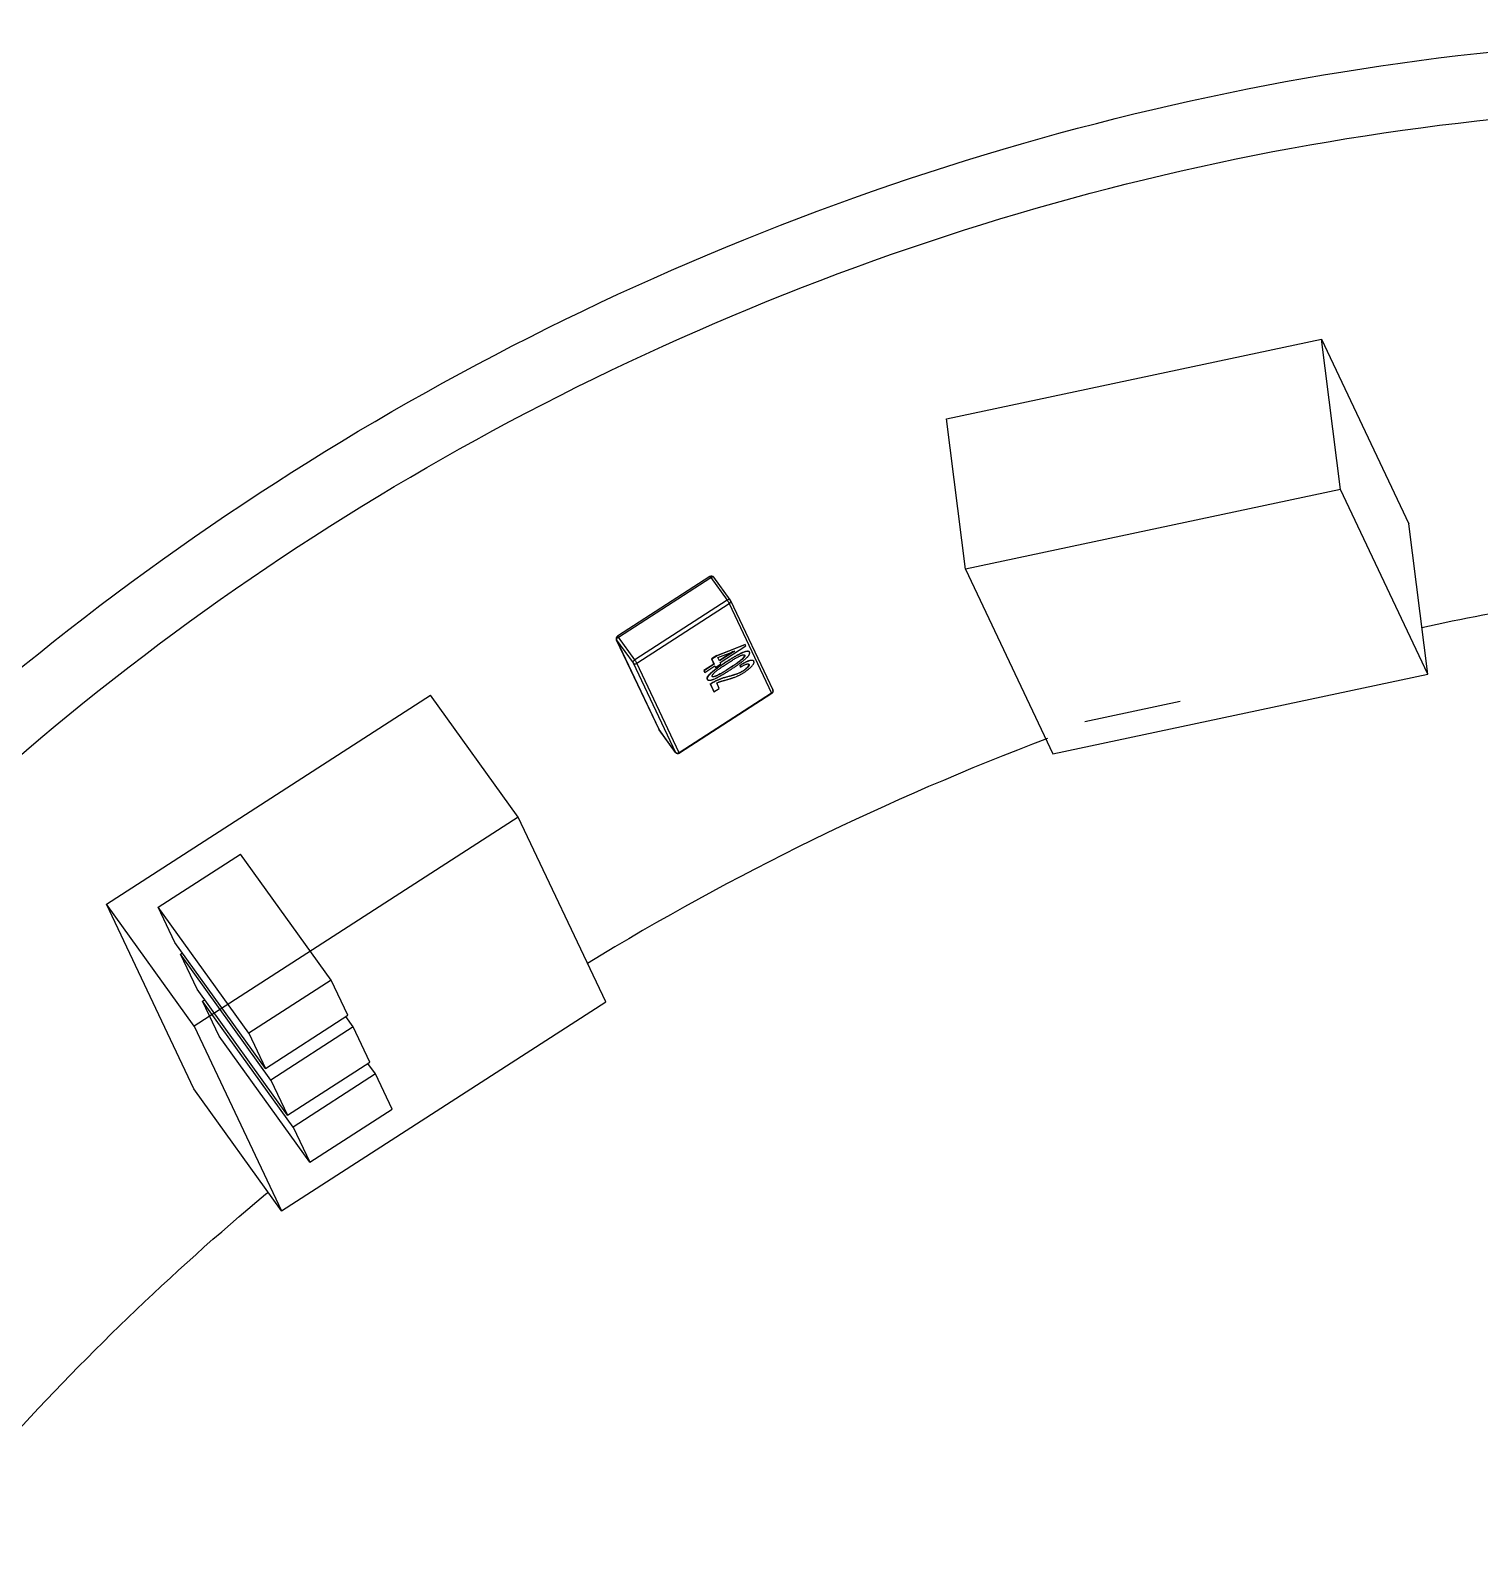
# Model space of a CAD drawing. Header units: millimetres. Extents: x 0 to 432, y 0 to 279.
# Drawn here: x 354.04 to 361.52, y 216.89 to 224.71 of the extents above; entities that cross this region are included whole.
import ezdxf

# ---------------------------------------------------------------- set-up
doc = ezdxf.new("R2010")
doc.units = ezdxf.units.MM
doc.header["$LTSCALE"] = 23.749
doc.layers.get('0').update_dxf_attribs({"linetype": 'CONTINUOUS'})

msp = doc.modelspace()

# ---------------------------------------------------------------- linework, layer by layer
at = {"color": 7, "linetype": 'CONTINUOUS'}
for p, q in [((358.7688, 222.7017), (360.7054, 223.1135)), ((360.8031, 222.3361), (360.7054, 223.1135)), ((360.7054, 223.1135), (361.1567, 222.1593)), ((358.8665, 221.9242), (358.7688, 222.7017)), ((360.8031, 222.3361), (358.8665, 221.9242)), ((361.2544, 221.3818), (360.8031, 222.3361)), ((361.2544, 221.3818), (361.1567, 222.1593)), ((358.8665, 221.9242), (359.3179, 220.97)), ((357.5459, 221.8875), (357.0686, 221.5793)), ((357.0733, 221.5739), (357.5506, 221.882)), ((357.5506, 221.882), (357.6353, 221.7642)), ((357.6508, 221.7658), (357.5662, 221.8836)), ((357.6353, 221.7642), (357.158, 221.4561)), ((357.1688, 221.4385), (357.6461, 221.7467)), ((357.6461, 221.7467), (357.865, 221.2838)), ((357.6522, 221.7635), (357.8711, 221.3007)), ((357.0632, 221.5603), (357.2821, 221.0975)), ((357.0632, 221.5603), (357.0642, 221.5586)), ((357.2831, 221.0958), (357.0642, 221.5586)), ((357.0642, 221.5586), (357.1488, 221.4408)), ((357.158, 221.4561), (357.0733, 221.5739)), ((357.582, 221.479), (357.7277, 221.5361)), ((357.7287, 221.5348), (357.583, 221.4776)), ((357.7277, 221.5361), (357.7287, 221.5348)), ((357.7317, 221.5285), (357.7287, 221.5348)), ((357.582, 221.479), (357.5544, 221.4612)), ((357.5544, 221.4612), (357.567, 221.4345)), ((357.5544, 221.4612), (357.5554, 221.4598)), ((357.583, 221.4776), (357.5554, 221.4598)), ((357.5554, 221.4598), (357.568, 221.4331)), ((357.582, 221.479), (357.583, 221.4776)), ((357.5876, 221.4678), (357.6747, 221.5019)), ((357.5956, 221.4509), (357.5876, 221.4678)), ((357.6666, 221.4988), (357.5949, 221.4524)), ((357.6747, 221.5019), (357.5956, 221.4509)), ((357.5993, 221.443), (357.7317, 221.5285)), ((357.7255, 221.4805), (357.7259, 221.4797)), ((357.7508, 221.4957), (357.75, 221.4971)), ((357.1488, 221.4408), (357.3677, 220.978)), ((357.3877, 220.9757), (357.1688, 221.4385)), ((357.567, 221.4345), (357.5147, 221.4007)), ((357.5147, 221.4007), (357.5184, 221.3928)), ((357.5147, 221.4007), (357.5156, 221.3993)), ((357.568, 221.4331), (357.5156, 221.3993)), ((357.5156, 221.3993), (357.5194, 221.3914)), ((357.5184, 221.3928), (357.5194, 221.3914)), ((357.5194, 221.3914), (357.5717, 221.4252)), ((357.5459, 221.3841), (357.5469, 221.3827)), ((357.567, 221.4345), (357.568, 221.4331)), ((357.5715, 221.4251), (357.5745, 221.4188)), ((357.5717, 221.4252), (357.5755, 221.4174)), ((357.5745, 221.4188), (357.5755, 221.4174)), ((357.5755, 221.4174), (357.603, 221.4352)), ((357.603, 221.4352), (357.5993, 221.443)), ((357.6311, 221.4471), (357.6321, 221.4458)), ((357.6468, 221.4142), (357.6478, 221.4128)), ((357.7035, 221.42), (357.7025, 221.4296)), ((357.7025, 221.4296), (357.7035, 221.4283)), ((357.7035, 221.4283), (357.7044, 221.4186)), ((357.7044, 221.4186), (357.7035, 221.42)), ((357.7171, 221.4001), (357.7181, 221.3987)), ((357.7469, 221.4341), (357.7474, 221.4337)), ((357.7474, 221.4337), (357.7478, 221.4331)), ((357.7479, 221.4331), (357.7484, 221.4323)), ((357.7732, 221.4482), (357.7723, 221.4497)), ((359.3179, 220.97), (361.2544, 221.3818)), ((357.532, 221.3565), (357.533, 221.3551)), ((357.5328, 221.3551), (357.532, 221.3565)), ((357.533, 221.3551), (357.5338, 221.3537)), ((357.5473, 221.3315), (357.5659, 221.2923)), ((357.5473, 221.3315), (357.5483, 221.3301)), ((357.5483, 221.3301), (357.5669, 221.2909)), ((357.5577, 221.3713), (357.5583, 221.3709)), ((357.5581, 221.3705), (357.5578, 221.3711)), ((357.5662, 221.3428), (357.5672, 221.3414)), ((357.5669, 221.2909), (357.5945, 221.3087)), ((357.5945, 221.3087), (357.5811, 221.3369)), ((357.6326, 221.3687), (357.6336, 221.3673)), ((354.4284, 220.1929), (356.1031, 221.2741)), ((356.5562, 220.6436), (356.1031, 221.2741)), ((357.865, 221.2838), (357.3877, 220.9757)), ((357.8657, 221.2816), (357.3884, 220.9735)), ((357.5659, 221.2923), (357.5669, 221.2909)), ((359.4836, 221.1373), (359.9755, 221.2419)), ((357.2834, 221.0951), (357.2821, 221.0975)), ((357.3677, 220.978), (357.2831, 221.0958)), ((357.3681, 220.9773), (357.2834, 221.0951)), ((357.3677, 220.978), (357.3681, 220.9773)), ((356.5562, 220.6436), (354.8815, 219.5623)), ((357.0076, 219.6893), (356.5562, 220.6436)), ((354.6958, 220.1777), (355.1212, 220.4523)), ((355.5892, 219.8011), (355.1212, 220.4523)), ((354.8798, 219.2386), (354.4284, 220.1929)), ((354.8815, 219.5623), (354.4284, 220.1929)), ((354.7818, 219.9959), (354.6958, 220.1777)), ((355.1638, 219.5265), (354.6958, 220.1777)), ((355.2498, 219.3447), (354.7818, 219.9959)), ((354.8104, 219.9353), (354.8207, 219.9419)), ((354.8964, 219.7535), (354.8104, 219.9353)), ((355.2784, 219.2841), (354.8104, 219.9353)), ((355.3644, 219.1023), (354.8964, 219.7535)), ((355.5892, 219.8011), (355.1638, 219.5265)), ((355.6751, 219.6194), (355.5892, 219.8011)), ((354.9251, 219.6929), (354.9352, 219.6994)), ((355.0111, 219.5111), (354.9251, 219.6929)), ((355.3931, 219.0417), (354.9251, 219.6929)), ((355.3329, 218.6081), (357.0076, 219.6893)), ((355.2498, 219.3447), (355.6751, 219.6194)), ((355.7037, 219.5587), (355.6649, 219.6127)), ((354.8815, 219.5623), (355.3329, 218.6081)), ((355.4791, 218.86), (355.0111, 219.5111)), ((355.1638, 219.5265), (355.2498, 219.3447)), ((355.7037, 219.5587), (355.2784, 219.2841)), ((355.7897, 219.3769), (355.7037, 219.5587)), ((355.3644, 219.1023), (355.7897, 219.3769)), ((355.8185, 219.3164), (355.7796, 219.3704)), ((355.2784, 219.2841), (355.3644, 219.1023)), ((355.8185, 219.3164), (355.3931, 219.0417)), ((355.9044, 219.1346), (355.8185, 219.3164)), ((355.3329, 218.6081), (354.8798, 219.2386)), ((355.4791, 218.86), (355.9044, 219.1346)), ((355.3931, 219.0417), (355.4791, 218.86)), ((355.2509, 218.6949), (355.2617, 218.704))]:
    msp.add_line(p, q, dxfattribs=at)
for centre, radius, start, end in [((357.554, 221.8748), 0.015, 35.70454, 122.84477), ((357.6386, 221.757), 0.015, 25.32442, 35.69124), ((357.0767, 221.5667), 0.015, 122.84847, 205.3126), ((357.8576, 221.2942), 0.015, 302.85001, 25.3114), ((357.8612, 221.296), 0.0109, 12.49244, 25.28689), ((357.2956, 221.1039), 0.015, 205.31773, 215.70148), ((364.281, 207.8288), 14.1312, 110.68167, 121.4246), ((357.3766, 220.9844), 0.0109, 215.71012, 219.42463), ((357.3803, 220.9861), 0.015, 215.70361, 302.8457), ((357.3784, 220.9902), 0.0173, 301.74516, 302.8466)]:
    msp.add_arc(centre, radius, start, end, dxfattribs=at)
at = {"color": 3, "linetype": 'CONTINUOUS'}
msp.add_open_spline([(351.395, 218.5996), (351.9854, 219.4647), (353.4022, 221.0727), (356.0256, 222.9461), (359.0126, 224.2071), (362.1674, 224.7702), (365.2829, 224.5962), (367.7047, 223.8281), (369.405, 222.8666), (370.5339, 221.9955), (371.5074, 220.9826), (372.0436, 220.2213), (372.2793, 219.825)], degree=3, knots=[0, 0, 0, 0, 0.128172, 0.259404, 0.391403, 0.521701, 0.648207, 0.769709, 0.828693, 0.886569, 0.943578, 1, 1, 1, 1], dxfattribs=at)
at = {"color": 7, "linetype": 'CONTINUOUS'}
for points, knots in [([(351.72, 218.444), (352.2913, 219.2812), (353.6624, 220.8373), (356.2012, 222.6503), (359.0918, 223.8706), (362.1448, 224.4155), (365.1599, 224.2472), (367.5035, 223.5038), (369.1489, 222.5733), (370.2415, 221.7303), (371.1835, 220.7501), (371.7025, 220.0134), (371.9305, 219.6299)], [0, 0, 0, 0, 0.128172, 0.259404, 0.391402, 0.521701, 0.648207, 0.769709, 0.828693, 0.886569, 0.943578, 1, 1, 1, 1]), ([(361.2238, 221.6235), (361.4333, 221.6695), (362.2689, 221.8323), (363.12, 221.9162), (363.7565, 221.9316)], [0, 0, 0, 0, 0.252057, 1, 1, 1, 1]), ([(357.5459, 221.8875), (357.5459, 221.8875), (357.5461, 221.8874), (357.5464, 221.8872), (357.5469, 221.8867), (357.5477, 221.8858), (357.549, 221.8842), (357.55, 221.8828), (357.5506, 221.882)], [0, 0, 0, 0, 0.026986, 0.080965, 0.165318, 0.279803, 0.592669, 1, 1, 1, 1]), ([(357.5506, 221.882), (357.5521, 221.883), (357.5551, 221.8845), (357.559, 221.8856), (357.5619, 221.8857), (357.5637, 221.8854), (357.5651, 221.8847), (357.5659, 221.884), (357.5662, 221.8836)], [0, 0, 0, 0, 0.316373, 0.59526, 0.714892, 0.820309, 0.913721, 1, 1, 1, 1]), ([(357.6508, 221.7658), (357.6505, 221.7662), (357.6498, 221.7669), (357.6483, 221.7676), (357.6465, 221.7679), (357.6437, 221.7678), (357.6397, 221.7667), (357.6368, 221.7652), (357.6353, 221.7642)], [0, 0, 0, 0, 0.086279, 0.179691, 0.285108, 0.40474, 0.683627, 1, 1, 1, 1]), ([(357.6353, 221.7642), (357.6363, 221.7627), (357.6385, 221.7596), (357.6415, 221.7549), (357.6441, 221.7506), (357.6455, 221.7479), (357.6461, 221.7467)], [0, 0, 0, 0, 0.265933, 0.54907, 0.806692, 1, 1, 1, 1]), ([(357.6461, 221.7467), (357.6476, 221.7476), (357.6502, 221.7499), (357.6527, 221.7542), (357.6536, 221.759), (357.6528, 221.7621), (357.6522, 221.7635)], [0, 0, 0, 0, 0.268235, 0.52481, 0.767225, 1, 1, 1, 1]), ([(357.0637, 221.5612), (357.0638, 221.5623), (357.0645, 221.5646), (357.0666, 221.5679), (357.0696, 221.5711), (357.072, 221.573), (357.0733, 221.5739)], [0, 0, 0, 0, 0.199329, 0.440464, 0.713204, 1, 1, 1, 1]), ([(357.0642, 221.5586), (357.0641, 221.5588), (357.0637, 221.5596), (357.0637, 221.5605), (357.0637, 221.5612)], [0, 0, 0, 0, 0.235755, 1, 1, 1, 1]), ([(357.0733, 221.5739), (357.0728, 221.5747), (357.0717, 221.5761), (357.0704, 221.5777), (357.0696, 221.5786), (357.0692, 221.579), (357.0689, 221.5793), (357.0686, 221.5793), (357.0686, 221.5793)], [0, 0, 0, 0, 0.407331, 0.720197, 0.834682, 0.919035, 0.973014, 1, 1, 1, 1]), ([(357.158, 221.4561), (357.1563, 221.455), (357.1541, 221.4532), (357.1516, 221.4504), (357.1491, 221.447), (357.1477, 221.4431), (357.1488, 221.4408)], [0, 0, 0, 0, 0.311191, 0.459354, 0.597318, 1, 1, 1, 1]), ([(357.1688, 221.4385), (357.1683, 221.4397), (357.1668, 221.4424), (357.1642, 221.4468), (357.1612, 221.4515), (357.159, 221.4546), (357.158, 221.4561)], [0, 0, 0, 0, 0.193308, 0.45093, 0.734067, 1, 1, 1, 1]), ([(357.6311, 221.4471), (357.6336, 221.4488), (357.6387, 221.452), (357.6488, 221.4584), (357.6616, 221.4663), (357.6769, 221.4754), (357.6899, 221.4826), (357.6991, 221.4873), (357.7043, 221.4899), (357.7082, 221.4918), (357.7121, 221.4936), (357.7173, 221.4958), (357.7225, 221.4978), (357.7277, 221.4995), (357.7308, 221.5004), (357.7333, 221.501), (357.7357, 221.5014), (357.7386, 221.5017), (357.7414, 221.5018), (357.7434, 221.5015), (357.7452, 221.5011), (357.7472, 221.5002), (357.7485, 221.4991), (357.749, 221.4984)], [0, 0, 0, 0, 0.06801, 0.135929, 0.27154, 0.406601, 0.540625, 0.606977, 0.639967, 0.672677, 0.705142, 0.737348, 0.800336, 0.830963, 0.860557, 0.874938, 0.888984, 0.915646, 0.940369, 0.951614, 0.962285, 0.981958, 1, 1, 1, 1]), ([(357.75, 221.4971), (357.7495, 221.4977), (357.7482, 221.4988), (357.7462, 221.4997), (357.7444, 221.5001), (357.7424, 221.5004), (357.7396, 221.5003), (357.7367, 221.5), (357.7343, 221.4996), (357.7318, 221.499), (357.7287, 221.4981), (357.7235, 221.4964), (357.7183, 221.4944), (357.7131, 221.4922), (357.7092, 221.4904), (357.7053, 221.4886), (357.7001, 221.486), (357.6909, 221.4813), (357.6779, 221.474), (357.6626, 221.4649), (357.6498, 221.457), (357.6397, 221.4506), (357.6346, 221.4474), (357.6321, 221.4458)], [0, 0, 0, 0, 0.018042, 0.037715, 0.048386, 0.059631, 0.084354, 0.111016, 0.125062, 0.139443, 0.169037, 0.199664, 0.262652, 0.294858, 0.327323, 0.360033, 0.393023, 0.459375, 0.593399, 0.72846, 0.864071, 0.93199, 1, 1, 1, 1]), ([(357.6359, 221.438), (357.6417, 221.4417), (357.6534, 221.4492), (357.6681, 221.4582), (357.6785, 221.4643), (357.6844, 221.4677), (357.6889, 221.4702), (357.6934, 221.4726), (357.6979, 221.4749), (357.7024, 221.4771), (357.7055, 221.4785), (357.707, 221.4791)], [0, 0, 0, 0, 0.252706, 0.504617, 0.630115, 0.692687, 0.755008, 0.817016, 0.878697, 0.939716, 1, 1, 1, 1]), ([(357.6468, 221.4142), (357.6505, 221.4166), (357.6579, 221.4214), (357.6689, 221.4287), (357.6799, 221.4361), (357.6907, 221.4437), (357.6996, 221.4503), (357.7065, 221.4558), (357.7114, 221.46), (357.7153, 221.4637), (357.7182, 221.4668), (357.7203, 221.4692), (357.7221, 221.4715), (357.7236, 221.4739), (357.7248, 221.4762), (357.7252, 221.4778), (357.7253, 221.4785)], [0, 0, 0, 0, 0.128566, 0.257271, 0.386095, 0.515012, 0.643879, 0.708176, 0.771956, 0.834749, 0.865436, 0.895612, 0.924835, 0.952486, 0.977836, 1, 1, 1, 1]), ([(357.7259, 221.4797), (357.726, 221.4795), (357.7262, 221.4788), (357.7264, 221.4779), (357.7263, 221.4768), (357.7259, 221.4752), (357.725, 221.4731), (357.7235, 221.4707), (357.7216, 221.4682), (357.7195, 221.4658), (357.7173, 221.4634), (357.7149, 221.461), (357.7125, 221.4587), (357.7091, 221.4557), (357.7046, 221.4521), (357.6991, 221.4479), (357.6936, 221.4438), (357.688, 221.4397), (357.6804, 221.4345), (357.6709, 221.428), (357.6594, 221.4203), (357.6517, 221.4153), (357.6478, 221.4128)], [0, 0, 0, 0, 0.0089, 0.018174, 0.028363, 0.039516, 0.064393, 0.092016, 0.121452, 0.152046, 0.18321, 0.214942, 0.247073, 0.279438, 0.344695, 0.410217, 0.475809, 0.541426, 0.607026, 0.738149, 0.869148, 1, 1, 1, 1]), ([(357.6514, 221.4049), (357.654, 221.4066), (357.6592, 221.4099), (357.6669, 221.415), (357.6746, 221.4201), (357.6822, 221.4253), (357.6898, 221.4306), (357.6961, 221.4351), (357.701, 221.4388), (357.706, 221.4425), (357.7121, 221.4471), (357.7193, 221.4528), (357.7264, 221.4586), (357.7322, 221.4636), (357.7366, 221.4678), (357.7398, 221.4709), (357.7427, 221.4741), (357.7453, 221.4774), (357.7475, 221.4807), (357.7494, 221.4841), (357.7507, 221.4873), (357.7516, 221.4903), (357.7516, 221.4932), (357.751, 221.4949), (357.7508, 221.4957)], [0, 0, 0, 0, 0.066428, 0.132906, 0.199413, 0.265978, 0.332586, 0.399206, 0.432508, 0.465803, 0.532345, 0.598783, 0.66506, 0.730933, 0.763535, 0.795722, 0.827113, 0.857427, 0.886439, 0.913645, 0.938908, 0.961814, 0.981836, 1, 1, 1, 1]), ([(357.7025, 221.4296), (357.7056, 221.4315), (357.7118, 221.4353), (357.7212, 221.4405), (357.7306, 221.4454), (357.7386, 221.4489), (357.745, 221.4513), (357.7496, 221.4528), (357.7542, 221.454), (357.7585, 221.4548), (357.7626, 221.455), (357.7662, 221.4545), (357.7692, 221.4532), (357.7708, 221.4518), (357.7713, 221.4511)], [0, 0, 0, 0, 0.143873, 0.286519, 0.427533, 0.565154, 0.631985, 0.696925, 0.759357, 0.817923, 0.871812, 0.919629, 0.961623, 1, 1, 1, 1]), ([(357.707, 221.4791), (357.7086, 221.4797), (357.7109, 221.4805), (357.714, 221.4814), (357.7163, 221.4818), (357.7185, 221.4822), (357.7206, 221.4823), (357.7224, 221.4822), (357.7236, 221.4818), (357.7241, 221.4816)], [0, 0, 0, 0, 0.283659, 0.420435, 0.55206, 0.678682, 0.797315, 0.904531, 1, 1, 1, 1]), ([(357.7241, 221.4816), (357.7244, 221.4814), (357.7249, 221.4811), (357.7253, 221.4807), (357.7255, 221.4805)], [0, 0, 0, 0, 0.513155, 1, 1, 1, 1]), ([(357.7253, 221.4785), (357.7254, 221.4789), (357.7254, 221.4798), (357.7251, 221.4806), (357.725, 221.4809)], [0, 0, 0, 0, 0.521298, 1, 1, 1, 1]), ([(357.1488, 221.4408), (357.1498, 221.4394), (357.1525, 221.4371), (357.1578, 221.4355), (357.1636, 221.4359), (357.1672, 221.4375), (357.1688, 221.4385)], [0, 0, 0, 0, 0.230728, 0.475461, 0.734407, 1, 1, 1, 1]), ([(357.532, 221.3565), (357.5318, 221.3569), (357.5315, 221.3578), (357.531, 221.3597), (357.5312, 221.3625), (357.5323, 221.366), (357.5341, 221.3696), (357.5366, 221.3733), (357.5394, 221.3769), (357.5425, 221.3806), (357.5448, 221.3829), (357.5459, 221.3841)], [0, 0, 0, 0, 0.042759, 0.08666, 0.183527, 0.295526, 0.42089, 0.556812, 0.700231, 0.848419, 1, 1, 1, 1]), ([(357.5469, 221.3827), (357.5458, 221.3815), (357.5435, 221.3792), (357.5404, 221.3755), (357.5376, 221.3719), (357.5351, 221.3682), (357.5333, 221.3646), (357.5322, 221.3611), (357.532, 221.3583), (357.5325, 221.3564), (357.5328, 221.3555), (357.533, 221.3551)], [0, 0, 0, 0, 0.151581, 0.299769, 0.443188, 0.57911, 0.704474, 0.816473, 0.91334, 0.957241, 1, 1, 1, 1]), ([(357.5338, 221.3537), (357.5342, 221.353), (357.5352, 221.3522), (357.5367, 221.3514), (357.5379, 221.3509), (357.5393, 221.3506), (357.5413, 221.3504), (357.5441, 221.3504), (357.547, 221.3507), (357.5494, 221.3512), (357.5512, 221.3516), (357.5531, 221.3521), (357.5557, 221.3528), (357.5589, 221.3539), (357.5627, 221.3553), (357.568, 221.3574), (357.5732, 221.3597), (357.5784, 221.3622), (357.5836, 221.3647), (357.5901, 221.3681), (357.5979, 221.3723), (357.6082, 221.3782), (357.621, 221.3858), (357.6337, 221.3936), (357.6439, 221.4), (357.6489, 221.4033), (357.6514, 221.4049)], [0, 0, 0, 0, 0.018032, 0.02763, 0.037692, 0.048353, 0.059763, 0.084354, 0.11103, 0.125124, 0.139518, 0.15415, 0.169095, 0.199755, 0.230984, 0.262741, 0.327402, 0.360157, 0.393062, 0.459457, 0.526272, 0.593453, 0.728489, 0.864083, 0.931996, 1, 1, 1, 1]), ([(357.5459, 221.3841), (357.5475, 221.3856), (357.5507, 221.3886), (357.5556, 221.3929), (357.5607, 221.3971), (357.5658, 221.4013), (357.5711, 221.4054), (357.5764, 221.4094), (357.5817, 221.4134), (357.5925, 221.4212), (357.6052, 221.4301), (357.62, 221.4399), (357.6274, 221.4447), (357.6311, 221.4471)], [0, 0, 0, 0, 0.06145, 0.123304, 0.1856, 0.248059, 0.310628, 0.373306, 0.436036, 0.498771, 0.749602, 0.874863, 1, 1, 1, 1]), ([(357.6321, 221.4458), (357.6284, 221.4433), (357.621, 221.4385), (357.6062, 221.4287), (357.5934, 221.4199), (357.5827, 221.412), (357.5773, 221.4081), (357.572, 221.404), (357.5668, 221.3999), (357.5617, 221.3957), (357.5566, 221.3915), (357.5517, 221.3872), (357.5485, 221.3842), (357.5469, 221.3827)], [0, 0, 0, 0, 0.125137, 0.250398, 0.501229, 0.563964, 0.626694, 0.689372, 0.751941, 0.8144, 0.876696, 0.93855, 1, 1, 1, 1]), ([(357.5574, 221.3737), (357.5575, 221.3744), (357.558, 221.376), (357.5592, 221.3783), (357.5608, 221.3807), (357.5627, 221.383), (357.5647, 221.3854), (357.5668, 221.3876), (357.5691, 221.3899), (357.5722, 221.3929), (357.5764, 221.3964), (357.5815, 221.4005), (357.5868, 221.4045), (357.5921, 221.4084), (357.5975, 221.4122), (357.6047, 221.4173), (357.6138, 221.4235), (357.6248, 221.4308), (357.6322, 221.4356), (357.6359, 221.438)], [0, 0, 0, 0, 0.022493, 0.048137, 0.076095, 0.105262, 0.1353, 0.166016, 0.197068, 0.228535, 0.292314, 0.356523, 0.420883, 0.485311, 0.549741, 0.614151, 0.742902, 0.871516, 1, 1, 1, 1]), ([(357.6478, 221.4128), (357.644, 221.4104), (357.6364, 221.4055), (357.6249, 221.3983), (357.6153, 221.3924), (357.6075, 221.3878), (357.6017, 221.3844), (357.5958, 221.3811), (357.59, 221.378), (357.5841, 221.3751), (357.5792, 221.3729), (357.5752, 221.3715), (357.5723, 221.3705), (357.5695, 221.3697), (357.5667, 221.3691), (357.5641, 221.3687), (357.562, 221.3688), (357.5605, 221.369), (357.5595, 221.3693), (357.5587, 221.3698), (357.5583, 221.3703), (357.5581, 221.3706)], [0, 0, 0, 0, 0.133682, 0.267166, 0.400319, 0.466742, 0.532965, 0.598923, 0.66451, 0.729332, 0.792552, 0.823274, 0.853378, 0.88269, 0.91083, 0.937225, 0.96114, 0.972038, 0.982036, 0.99123, 1, 1, 1, 1]), ([(357.5583, 221.3709), (357.5589, 221.3705), (357.5603, 221.3702), (357.5635, 221.3701), (357.568, 221.3709), (357.5735, 221.3726), (357.5812, 221.3754), (357.5888, 221.3792), (357.5963, 221.3833), (357.6039, 221.3876), (357.6133, 221.3932), (357.6245, 221.4), (357.6357, 221.4071), (357.6431, 221.4118), (357.6468, 221.4142)], [0, 0, 0, 0, 0.020102, 0.043311, 0.096411, 0.154688, 0.215638, 0.343032, 0.407967, 0.473212, 0.604364, 0.735972, 0.867892, 1, 1, 1, 1]), ([(357.6262, 221.3517), (357.6282, 221.3522), (357.6322, 221.3534), (357.6381, 221.355), (357.6441, 221.3568), (357.65, 221.3586), (357.655, 221.3602), (357.659, 221.3615), (357.663, 221.3628), (357.6681, 221.3645), (357.6762, 221.3675), (357.6844, 221.3708), (357.6925, 221.3745), (357.6986, 221.3775), (357.7046, 221.3807), (357.7107, 221.3841), (357.7167, 221.3876), (357.7206, 221.3901), (357.7226, 221.3914)], [0, 0, 0, 0, 0.05892, 0.117821, 0.177157, 0.236665, 0.296563, 0.326698, 0.356882, 0.417796, 0.479445, 0.605299, 0.669431, 0.734411, 0.800117, 0.866326, 0.933015, 1, 1, 1, 1]), ([(357.6326, 221.3687), (357.6361, 221.3696), (357.6431, 221.3715), (357.6553, 221.375), (357.6653, 221.3779), (357.6732, 221.3804), (357.6771, 221.3817), (357.6811, 221.383), (357.6865, 221.3849), (357.6932, 221.3875), (357.7013, 221.3911), (357.7093, 221.3953), (357.7145, 221.3985), (357.7171, 221.4001)], [0, 0, 0, 0, 0.119147, 0.238973, 0.420228, 0.465965, 0.51201, 0.55832, 0.604966, 0.700195, 0.79793, 0.898085, 1, 1, 1, 1]), ([(357.7181, 221.3987), (357.7164, 221.3977), (357.7129, 221.3955), (357.7076, 221.3925), (357.7022, 221.3898), (357.696, 221.3869), (357.6888, 221.384), (357.6808, 221.3812), (357.6729, 221.3786), (357.6624, 221.3754), (357.6519, 221.3723), (357.6415, 221.3694), (357.6362, 221.368), (357.6336, 221.3673)], [0, 0, 0, 0, 0.068077, 0.135546, 0.20208, 0.267515, 0.363596, 0.457147, 0.549315, 0.640463, 0.820999, 0.910711, 1, 1, 1, 1]), ([(357.7723, 221.4497), (357.7718, 221.4505), (357.7702, 221.4518), (357.7672, 221.4531), (357.7636, 221.4536), (357.7595, 221.4534), (357.7552, 221.4527), (357.7506, 221.4515), (357.746, 221.4499), (357.7396, 221.4475), (357.7316, 221.444), (357.7222, 221.4391), (357.7128, 221.4339), (357.7066, 221.4301), (357.7035, 221.4283)], [0, 0, 0, 0, 0.038377, 0.08037, 0.128187, 0.182076, 0.240642, 0.303074, 0.368014, 0.434845, 0.572466, 0.71348, 0.856127, 1, 1, 1, 1]), ([(357.7044, 221.4186), (357.7063, 221.4198), (357.71, 221.4221), (357.7156, 221.4254), (357.7212, 221.4284), (357.7269, 221.4311), (357.7316, 221.433), (357.7354, 221.4342), (357.7381, 221.4349), (357.7407, 221.4353), (357.7431, 221.4353), (357.7452, 221.4351), (357.7464, 221.4344), (357.7469, 221.4341)], [0, 0, 0, 0, 0.140121, 0.279455, 0.41728, 0.552532, 0.683172, 0.745939, 0.806035, 0.862326, 0.914192, 0.960249, 1, 1, 1, 1]), ([(357.7171, 221.4001), (357.7205, 221.4023), (357.7254, 221.4057), (357.7317, 221.4106), (357.7361, 221.4145), (357.7396, 221.418), (357.7422, 221.4208), (357.7439, 221.4229), (357.7454, 221.4251), (357.7467, 221.4272), (357.7475, 221.4292), (357.7478, 221.4306), (357.7478, 221.4313)], [0, 0, 0, 0, 0.268642, 0.402693, 0.535324, 0.665445, 0.729152, 0.791013, 0.85008, 0.905634, 0.956053, 1, 1, 1, 1]), ([(357.7484, 221.4323), (357.7485, 221.432), (357.7487, 221.4315), (357.7488, 221.4306), (357.7488, 221.4296), (357.7486, 221.4281), (357.7479, 221.4262), (357.7466, 221.4239), (357.7449, 221.4215), (357.743, 221.4192), (357.7409, 221.4169), (357.7379, 221.4139), (357.7339, 221.4103), (357.7289, 221.4062), (357.7236, 221.4024), (357.7199, 221.4), (357.7181, 221.3987)], [0, 0, 0, 0, 0.018744, 0.03823, 0.05925, 0.081817, 0.132376, 0.189182, 0.250095, 0.314161, 0.380205, 0.44729, 0.583744, 0.722132, 0.861142, 1, 1, 1, 1]), ([(357.7226, 221.3914), (357.7242, 221.3924), (357.7273, 221.3944), (357.7318, 221.3975), (357.7363, 221.4008), (357.7423, 221.4052), (357.748, 221.4098), (357.7535, 221.4147), (357.7575, 221.4184), (357.7612, 221.4222), (357.7647, 221.4261), (357.7679, 221.43), (357.7706, 221.434), (357.7725, 221.4373), (357.7734, 221.4399), (357.7739, 221.4418), (357.7741, 221.4436), (357.7741, 221.4452), (357.7738, 221.4468), (357.7734, 221.4477), (357.7732, 221.4482)], [0, 0, 0, 0, 0.069628, 0.139353, 0.209145, 0.278892, 0.417852, 0.486718, 0.554951, 0.622193, 0.688164, 0.752161, 0.81287, 0.869043, 0.894722, 0.918644, 0.94098, 0.961868, 0.981272, 1, 1, 1, 1]), ([(357.7478, 221.4313), (357.7478, 221.4317), (357.7478, 221.4325), (357.7475, 221.4333), (357.7474, 221.4336)], [0, 0, 0, 0, 0.518107, 1, 1, 1, 1]), ([(357.5473, 221.3315), (357.5504, 221.3335), (357.5566, 221.3375), (357.563, 221.341), (357.5662, 221.3428)], [0, 0, 0, 0, 0.502721, 1, 1, 1, 1]), ([(357.5672, 221.3414), (357.564, 221.3396), (357.5576, 221.3361), (357.5514, 221.3321), (357.5483, 221.3301)], [0, 0, 0, 0, 0.497279, 1, 1, 1, 1]), ([(357.5578, 221.3711), (357.5576, 221.3715), (357.5574, 221.3723), (357.5574, 221.3732), (357.5574, 221.3737)], [0, 0, 0, 0, 0.47724, 1, 1, 1, 1]), ([(357.5662, 221.3428), (357.569, 221.3443), (357.5745, 221.3472), (357.5829, 221.3512), (357.5913, 221.3551), (357.6024, 221.3596), (357.6161, 221.3643), (357.6272, 221.3672), (357.6326, 221.3687)], [0, 0, 0, 0, 0.13216, 0.262836, 0.391958, 0.518864, 0.764205, 1, 1, 1, 1]), ([(357.6336, 221.3673), (357.6282, 221.3659), (357.6171, 221.3629), (357.6034, 221.3582), (357.5923, 221.3537), (357.5839, 221.3499), (357.5755, 221.3458), (357.57, 221.3429), (357.5672, 221.3414)], [0, 0, 0, 0, 0.235795, 0.481136, 0.608042, 0.737164, 0.86784, 1, 1, 1, 1]), ([(357.5811, 221.3369), (357.583, 221.3378), (357.5868, 221.3394), (357.5916, 221.3414), (357.5955, 221.3428), (357.5983, 221.3438), (357.6011, 221.3447), (357.604, 221.3455), (357.6068, 221.3464), (357.6096, 221.3471), (357.6123, 221.3479), (357.6161, 221.3489), (357.6207, 221.3502), (357.6244, 221.3512), (357.6262, 221.3517)], [0, 0, 0, 0, 0.131963, 0.2622, 0.326361, 0.389733, 0.452047, 0.514037, 0.5754, 0.636501, 0.697425, 0.758121, 0.879405, 1, 1, 1, 1]), ([(357.8719, 221.2983), (357.8722, 221.2971), (357.8723, 221.2943), (357.871, 221.2902), (357.8686, 221.2866), (357.8663, 221.2847), (357.865, 221.2838)], [0, 0, 0, 0, 0.23358, 0.47786, 0.734298, 1, 1, 1, 1]), ([(357.865, 221.2838), (357.8652, 221.2836), (357.8654, 221.2831), (357.8656, 221.2824), (357.8658, 221.282), (357.8658, 221.2817), (357.8657, 221.2816)], [0, 0, 0, 0, 0.410084, 0.713925, 0.906907, 1, 1, 1, 1]), ([(357.3706, 220.9752), (357.3704, 220.9753), (357.3695, 220.976), (357.3687, 220.9768), (357.3681, 220.9774)], [0, 0, 0, 0, 0.253428, 1, 1, 1, 1]), ([(357.3875, 220.9755), (357.3862, 220.9747), (357.3833, 220.9734), (357.3788, 220.9727), (357.3744, 220.9732), (357.3718, 220.9744), (357.3706, 220.9752)], [0, 0, 0, 0, 0.260616, 0.5173, 0.764599, 1, 1, 1, 1]), ([(357.3884, 220.9735), (357.3885, 220.9735), (357.3885, 220.9738), (357.3884, 220.9742), (357.3881, 220.9749), (357.3879, 220.9754), (357.3877, 220.9757)], [0, 0, 0, 0, 0.093093, 0.286075, 0.589916, 1, 1, 1, 1]), ([(353.4666, 216.8878), (353.599, 217.051), (354.1489, 217.6957), (354.7621, 218.2862), (355.2509, 218.6949)], [0, 0, 0, 0, 0.247983, 1, 1, 1, 1])]:
    msp.add_open_spline(points, degree=3, knots=knots, dxfattribs=at)

doc.saveas('drawing.dxf')
